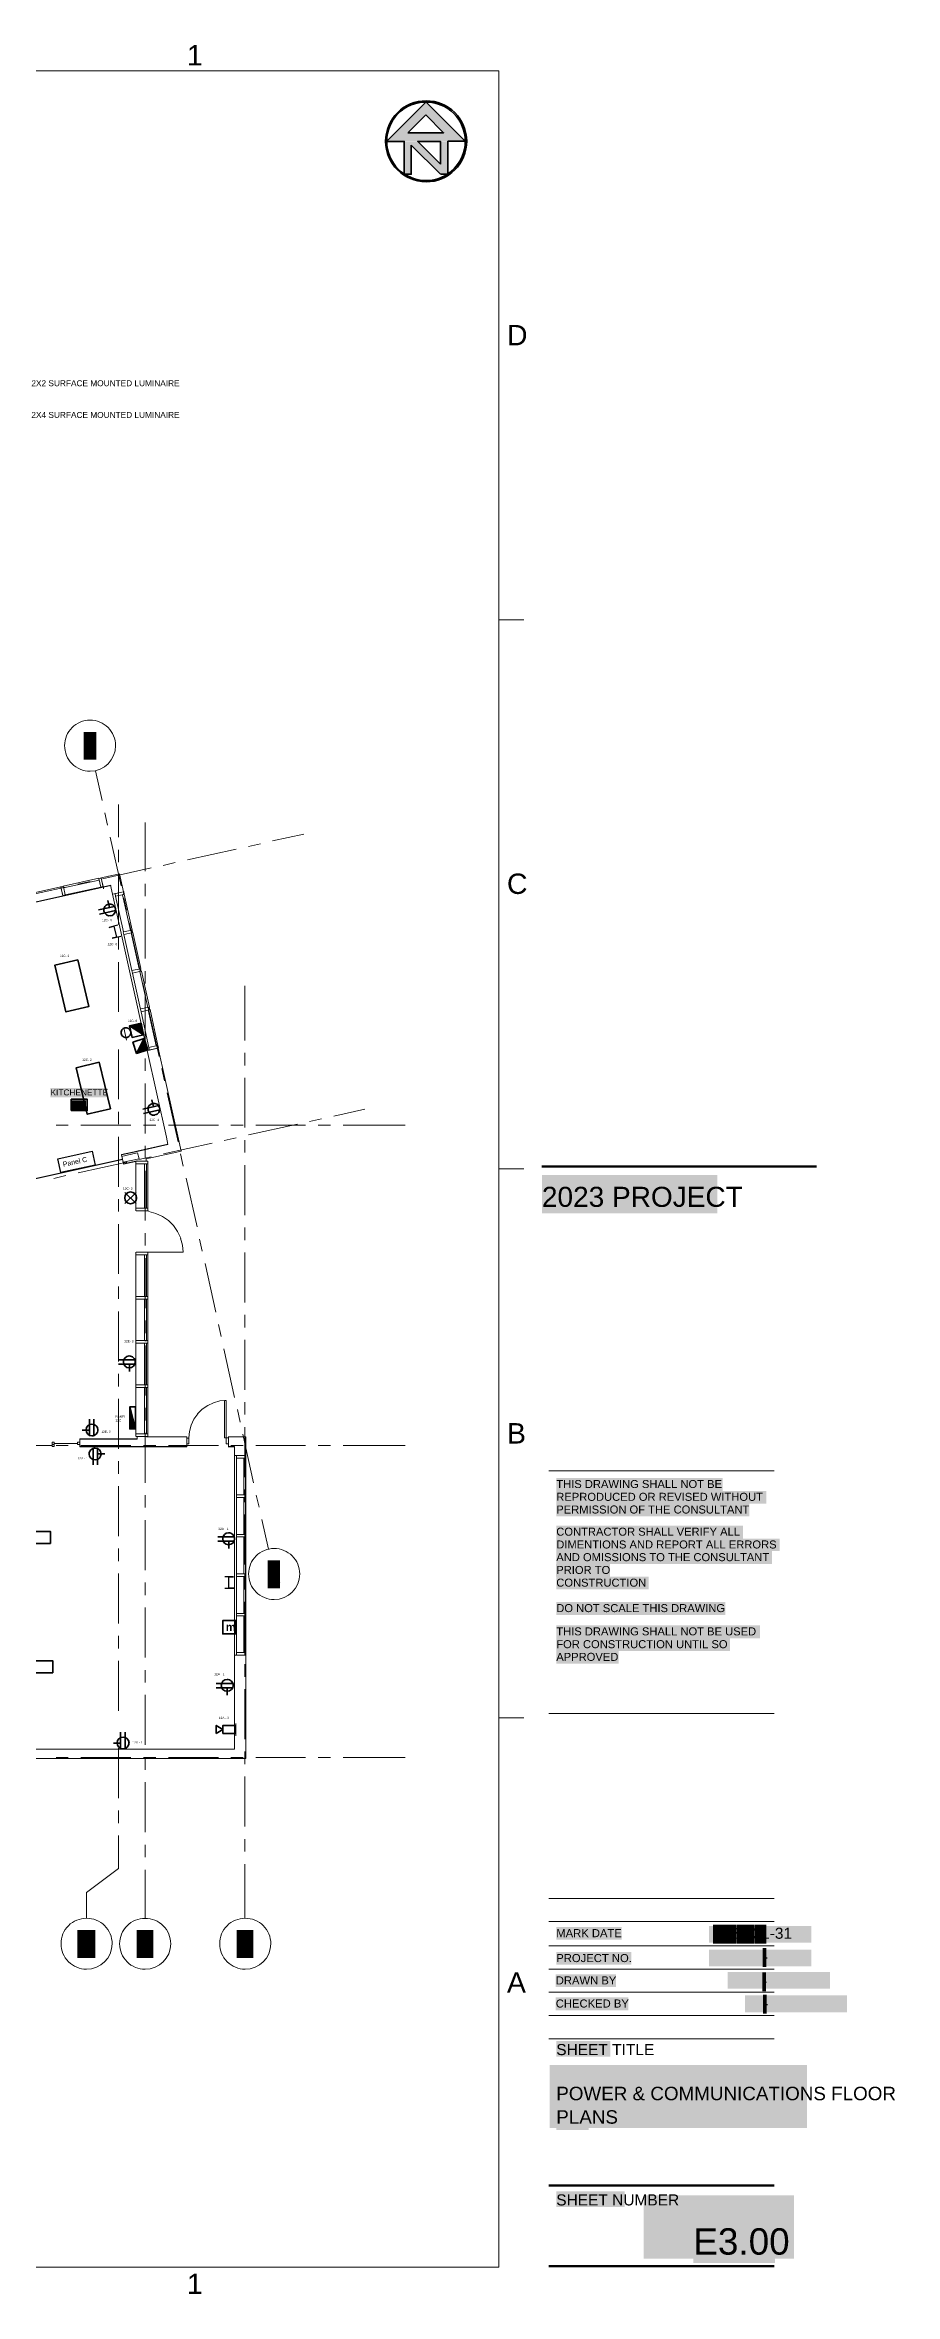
# Model space of a CAD drawing. Header units: inches. Extents: x 14.2 to 49.7, y 0.3 to 22.9.
# Drawn here: x 41.19 to 49.7, y 0.37 to 22.88 of the extents above; entities that cross this region are included whole.
import ezdxf

# ---------------------------------------------------------------- set-up
doc = ezdxf.new("R2010")
doc.units = ezdxf.units.IN
doc.header["$MEASUREMENT"] = 0
for name, color, linetype in [('PDF2_Geometry', 7, 'Continuous'), ('PDF2_Text', 7, 'Continuous'), ('PDF_Text', 7, 'Continuous')]:
    doc.layers.add(name, color=color, linetype=linetype)
for name, color, linetype, true_color in [('PDF2_Solid Fills', 7, 'Continuous', 0x7f7f7f), ('PDF_Geometry', 7, 'Continuous', 0x777777), ('PDF_Solid Fills', 7, 'Continuous', 0xffffff)]:
    doc.layers.add(name, color=color, linetype=linetype, true_color=true_color)
doc.styles.add('PDF Arial', font='arial.ttf')
doc.styles.add('PDF ArialRoundedMT Bold', font='arialbd.ttf')
doc.styles.add('PDF GillSansMT', font='arial.ttf')
doc.styles.add('PDF GillSansMTCondensed', font='arial.ttf')
doc.styles.get("Standard").update_dxf_attribs({"font": 'arial.ttf'})

msp = doc.modelspace()

# ---------------------------------------------------------------- hatches: boundary and pattern name
at = {"layer": 'PDF2_Solid Fills', "transparency": 33554559}
for points in [[(42.174, 12.976), (42.034, 13.063), (42.148, 13.09)], [(42.178, 12.936), (42.102, 12.789), (42.103, 12.788), (42.215, 12.824)], [(42.038, 9.25), (42.036, 9.03), (42.094, 9.03), (42.094, 9.035)]]:
    msp.add_hatch(color=256, dxfattribs=at).paths.add_polyline_path(points)
at = {"layer": 'PDF_Solid Fills', "true_color": 0x7f7f7f, "transparency": 33554559}
h = msp.add_hatch(color=8, dxfattribs=at)
h.paths.add_polyline_path([(45.39, 21.92), (45.392, 21.918), (45.392, 21.918), (45.392, 21.92)])
h.paths.add_polyline_path([(44.612, 21.918), (44.612, 21.92), (44.616, 21.921), (44.621, 21.923), (44.624, 21.925), (44.629, 21.926), (44.632, 21.928), (44.637, 21.93), (44.644, 21.933), (44.649, 21.935), (44.652, 21.936), (44.657, 21.938), (44.661, 21.94), (44.666, 21.941), (44.672, 21.945), (44.677, 21.946), (44.681, 21.948), (44.686, 21.95), (44.689, 21.951), (44.694, 21.953), (44.701, 21.956), (44.706, 21.958), (44.709, 21.96), (44.714, 21.961), (44.717, 21.963), (44.722, 21.965), (44.726, 21.966), (44.731, 21.968), (44.737, 21.971), (44.742, 21.973), (44.746, 21.975), (44.751, 21.976), (44.754, 21.978), (44.759, 21.98), (44.766, 21.983), (44.771, 21.985), (44.774, 21.986), (44.779, 21.988), (44.782, 21.99), (44.787, 21.991), (44.794, 21.995), (44.799, 21.996), (44.802, 21.998), (44.807, 22), (44.811, 22.001), (44.816, 22.003), (44.822, 22.006), (44.999, 22.183), (45.002, 22.183), (45.179, 22.006), (45.184, 22.005), (45.187, 22.003), (45.192, 22.001), (45.196, 22), (45.201, 21.998), (45.204, 21.996), (45.209, 21.995), (45.216, 21.991), (45.221, 21.99), (45.224, 21.988), (45.229, 21.986), (45.232, 21.985), (45.237, 21.983), (45.244, 21.98), (45.249, 21.978), (45.252, 21.976), (45.257, 21.975), (45.261, 21.973), (45.266, 21.971), (45.272, 21.968), (45.277, 21.966), (45.281, 21.965), (45.286, 21.963), (45.289, 21.961), (45.294, 21.96), (45.297, 21.958), (45.302, 21.956), (45.309, 21.953), (45.314, 21.951), (45.317, 21.95), (45.322, 21.948), (45.326, 21.946), (45.331, 21.945), (45.337, 21.941), (45.342, 21.94), (45.346, 21.938), (45.35, 21.936), (45.354, 21.935), (45.359, 21.933), (45.365, 21.93), (45.37, 21.928), (45.374, 21.926), (45.379, 21.925), (45.382, 21.923), (45.387, 21.921), (45.39, 21.92), (45.39, 21.921), (45.002, 22.31), (44.999, 22.31), (44.609, 21.92), (44.609, 21.919), (44.611, 21.918)])
for points in [[(44.612, 21.92), (44.609, 21.919), (44.609, 21.918), (44.646, 21.918), (45.394, 21.918), (45.394, 21.918), (45.387, 21.921), (45.382, 21.923), (45.379, 21.925), (45.374, 21.926), (45.37, 21.928), (45.365, 21.93), (45.359, 21.933), (45.354, 21.935), (45.35, 21.936), (45.346, 21.938), (45.342, 21.94), (45.337, 21.941), (45.331, 21.945), (45.326, 21.946), (45.322, 21.948), (45.317, 21.95), (45.314, 21.951), (45.309, 21.953), (45.302, 21.956), (45.297, 21.958), (45.294, 21.96), (45.289, 21.961), (45.286, 21.963), (45.281, 21.965), (45.277, 21.966), (45.272, 21.968), (45.266, 21.971), (45.261, 21.973), (45.257, 21.975), (45.252, 21.976), (45.249, 21.978), (45.244, 21.98), (45.237, 21.983), (45.232, 21.985), (45.229, 21.986), (45.224, 21.988), (45.221, 21.99), (45.216, 21.991), (45.209, 21.995), (45.204, 21.996), (45.201, 21.998), (45.196, 22), (45.192, 22.001), (45.187, 22.003), (45.184, 22.005), (44.819, 22.005), (44.816, 22.003), (44.811, 22.001), (44.807, 22), (44.802, 21.998), (44.799, 21.996), (44.794, 21.995), (44.787, 21.991), (44.782, 21.99), (44.779, 21.988), (44.774, 21.986), (44.771, 21.985), (44.766, 21.983), (44.759, 21.98), (44.754, 21.978), (44.751, 21.976), (44.746, 21.975), (44.742, 21.973), (44.737, 21.971), (44.731, 21.968), (44.726, 21.966), (44.722, 21.965), (44.717, 21.963), (44.714, 21.961), (44.709, 21.96), (44.706, 21.958), (44.701, 21.956), (44.694, 21.953), (44.689, 21.951), (44.686, 21.95), (44.681, 21.948), (44.677, 21.946), (44.672, 21.945), (44.666, 21.941), (44.661, 21.94), (44.657, 21.938), (44.652, 21.936), (44.649, 21.935), (44.644, 21.933), (44.637, 21.93), (44.632, 21.928), (44.629, 21.926), (44.624, 21.925), (44.621, 21.923), (44.616, 21.921)], [(44.921, 21.916), (44.787, 21.916), (44.787, 21.59), (44.854, 21.59), (44.854, 21.881), (44.856, 21.881), (45.147, 21.59), (45.217, 21.59), (45.217, 21.916), (45.147, 21.916), (45.146, 21.69), (45.146, 21.691)]]:
    msp.add_hatch(color=8, dxfattribs=at).paths.add_polyline_path(points)

# ---------------------------------------------------------------- linework, layer by layer
for points in [[(41.915, 14.072), (41.875, 14.062), (41.829, 14.05), (41.875, 14.062), (41.904, 13.952), (41.859, 13.94), (41.945, 13.963)], [(42.988, 7.434), (43.029, 7.434), (43.077, 7.434), (43.029, 7.434), (43.029, 7.548), (43.076, 7.548), (42.987, 7.548)]]:
    msp.add_lwpolyline(points)
msp.add_lwpolyline([(41.315, 11.733), (41.659, 11.809), (41.689, 11.671), (41.345, 11.596)], close=True)
at = {"layer": 'PDF2_Geometry', "lineweight": 35}
for points in [[(41.723, 14.225), (41.884, 14.26)], [(41.732, 14.183), (41.893, 14.217)], [(41.815, 14.32), (41.831, 14.248)], [(42.032, 13.063), (42.174, 12.974), (42.059, 12.948), (42.032, 13.063), (42.148, 13.09), (42.174, 12.974)], [(42.103, 12.788), (42.18, 12.936), (42.067, 12.9), (42.103, 12.788), (42.215, 12.824), (42.18, 12.936)], [(42.165, 12.23), (42.326, 12.265)], [(42.174, 12.188), (42.335, 12.222)], [(42.257, 12.325), (42.272, 12.253)], [(41.987, 11.286), (42.099, 11.396)], [(42.099, 11.286), (41.987, 11.396)], [(41.922, 9.72), (42.087, 9.72)], [(41.922, 9.676), (42.087, 9.676)], [(42.032, 9.603), (42.032, 9.676)], [(41.56, 9.018), (41.633, 9.018)], [(41.633, 9.128), (41.633, 8.963)], [(41.676, 9.128), (41.676, 8.963)], [(41.669, 8.67), (41.669, 8.835)], [(41.713, 8.67), (41.713, 8.835)], [(41.786, 8.78), (41.713, 8.78)], [(42.917, 7.949), (43.082, 7.949)], [(42.917, 7.905), (43.082, 7.905)], [(43.027, 7.832), (43.027, 7.905)], [(42.902, 6.482), (43.067, 6.482)], [(42.902, 6.438), (43.067, 6.438)], [(43.012, 6.365), (43.012, 6.438)], [(41.871, 5.885), (41.944, 5.885)], [(41.944, 5.995), (41.944, 5.83)], [(41.988, 5.995), (41.988, 5.83)]]:
    msp.add_lwpolyline(points, dxfattribs=at)
for points in [[(41.516, 13.726), (41.627, 13.259), (41.396, 13.204), (41.284, 13.671)], [(42.148, 13.09), (42.174, 12.974), (42.032, 13.063)], [(42.215, 12.824), (42.18, 12.936), (42.103, 12.788)], [(41.73, 12.701), (41.842, 12.234), (41.61, 12.179), (41.499, 12.645)], [(42.036, 9.03), (42.036, 9.25), (42.094, 9.25), (42.094, 9.03)], [(42.094, 9.03), (42.036, 9.25), (42.036, 9.03)], [(41.243, 7.882), (40.763, 7.882), (40.763, 8.002), (41.243, 8.002)], [(43.098, 6.978), (43.098, 7.11), (42.966, 7.11), (42.966, 6.978)], [(41.264, 6.589), (40.784, 6.589), (40.784, 6.709), (41.264, 6.709)], [(42.901, 5.981), (42.969, 6.021), (42.901, 6.061)], [(42.969, 5.981), (42.969, 6.061), (43.096, 6.061), (43.096, 5.981)]]:
    msp.add_lwpolyline(points, close=True, dxfattribs=at)
for centre, radius, start, end in [((41.834, 14.225), 0.0597, 281.8469, 12.3264), ((41.998, 12.997), 0.0484, 12.9391, 102.8569), ((42.276, 12.23), 0.0597, 281.8469, 12.3264), ((42.044, 11.343), 0.0597, 269.7603, 0.2397), ((42.03, 9.7), 0.0597, 359.7603, 90.2397), ((41.657, 9.02), 0.0597, 269.7603, 0.2397), ((41.689, 8.778), 0.0597, 89.7603, 180.2397), ((43.025, 7.929), 0.0597, 359.7603, 90.2397), ((43.011, 6.462), 0.0597, 359.7603, 90.2397), ((41.968, 5.886), 0.0597, 269.7603, 0.2397)]:
    msp.add_arc(centre, radius, start, end, dxfattribs=at)
for points in [[(41.822, 14.282), (41.789, 14.275), (41.77, 14.246), (41.777, 14.213)], [(41.777, 14.213), (41.784, 14.18), (41.814, 14.16), (41.846, 14.167)], [(41.892, 14.238), (41.885, 14.27), (41.854, 14.289), (41.822, 14.282)], [(41.987, 13.044), (41.961, 13.038), (41.943, 13.012), (41.949, 12.986)], [(41.949, 12.986), (41.955, 12.96), (41.983, 12.942), (42.009, 12.948)], [(42.009, 12.948), (42.035, 12.954), (42.051, 12.982), (42.045, 13.008)], [(42.264, 12.287), (42.231, 12.28), (42.212, 12.251), (42.219, 12.218)], [(42.219, 12.218), (42.226, 12.185), (42.256, 12.165), (42.288, 12.171)], [(42.334, 12.243), (42.327, 12.275), (42.296, 12.294), (42.264, 12.287)], [(41.986, 11.343), (41.986, 11.376), (42.011, 11.401), (42.044, 11.401)], [(42.044, 11.283), (42.011, 11.283), (41.986, 11.31), (41.986, 11.343)], [(42.044, 11.401), (42.077, 11.401), (42.104, 11.376), (42.104, 11.343)], [(41.972, 9.7), (41.972, 9.733), (41.997, 9.76), (42.03, 9.76)], [(42.03, 9.641), (41.997, 9.641), (41.972, 9.666), (41.972, 9.7)], [(42.09, 9.7), (42.09, 9.666), (42.063, 9.641), (42.03, 9.641)], [(41.598, 9.02), (41.598, 9.053), (41.623, 9.078), (41.656, 9.078)], [(41.656, 8.96), (41.623, 8.96), (41.598, 8.987), (41.598, 9.02)], [(41.656, 9.078), (41.69, 9.078), (41.716, 9.053), (41.716, 9.02)], [(41.689, 8.838), (41.723, 8.838), (41.748, 8.812), (41.748, 8.778)], [(41.689, 8.72), (41.656, 8.72), (41.629, 8.745), (41.629, 8.778)], [(41.748, 8.778), (41.748, 8.745), (41.723, 8.72), (41.689, 8.72)], [(42.967, 7.929), (42.967, 7.962), (42.992, 7.989), (43.025, 7.989)], [(43.025, 7.87), (42.992, 7.87), (42.967, 7.895), (42.967, 7.929)], [(43.085, 7.929), (43.085, 7.895), (43.058, 7.87), (43.025, 7.87)], [(42.952, 6.462), (42.952, 6.495), (42.977, 6.522), (43.011, 6.522)], [(43.011, 6.403), (42.977, 6.403), (42.952, 6.428), (42.952, 6.462)], [(43.071, 6.462), (43.071, 6.428), (43.044, 6.403), (43.011, 6.403)], [(41.909, 5.887), (41.909, 5.92), (41.934, 5.945), (41.968, 5.945)], [(41.968, 5.827), (41.934, 5.827), (41.909, 5.853), (41.909, 5.887)], [(41.968, 5.945), (42.001, 5.945), (42.028, 5.92), (42.028, 5.887)]]:
    msp.add_open_spline(points, degree=3, dxfattribs=at)
at = {"layer": 'PDF_Geometry', "color": 7, "lineweight": 9}
msp.add_lwpolyline([(45.731, 0.639), (14.502, 0.639), (45.731, 0.639), (45.731, 22.623), (14.502, 22.623), (45.731, 22.623)], close=True, dxfattribs=at)
at = {"layer": 'PDF_Geometry', "color": 7, "lineweight": 35}
msp.add_lwpolyline([(45.003, 22.323, 0.415231), (44.598, 21.918, 0.413591), (45.003, 21.513, 0.414321), (45.41, 21.918, 0.415958)], format="xyb", close=True, dxfattribs=at)
msp.add_lwpolyline([(44.609, 21.918, 0.414626), (45.003, 21.525, 0.413127), (45.396, 21.918, 0.41471), (45.002, 22.311), (44.609, 21.918, -0.416207), (45.003, 22.311), (45.396, 21.918), (45.22, 21.918)], format="xyb", dxfattribs=at)
for points in [[(44.822, 22.004), (45.179, 22.004), (45, 22.183)], [(45.002, 22.184), (44.824, 22.006)], [(44.608, 21.917), (44.785, 21.917), (44.785, 21.589)], [(44.784, 21.588), (44.854, 21.588), (44.854, 21.881)], [(44.854, 21.881), (45.147, 21.588)], [(45.15, 21.59), (45.22, 21.59), (45.22, 21.918)], [(41.447, 12.329), (41.61, 12.329), (41.61, 12.215), (41.447, 12.215)], [(41.448, 12.216), (41.448, 12.329)]]:
    msp.add_lwpolyline(points, dxfattribs=at)
msp.add_lwpolyline([(45.147, 21.688), (44.919, 21.917), (45.147, 21.917)], close=True, dxfattribs=at)
at = {"layer": 'PDF_Geometry', "color": 7, "lineweight": 9}
for points in [[(45.734, 17.128), (45.983, 17.128)], [(45.734, 11.633), (45.983, 11.633)], [(46.231, 8.609), (48.488, 8.609)], [(45.734, 6.136), (45.983, 6.136)], [(46.231, 6.18), (48.488, 6.18)], [(46.231, 4.329), (48.488, 4.329)], [(46.231, 4.097), (48.488, 4.097)], [(46.231, 3.854), (48.488, 3.854)], [(46.231, 3.622), (48.488, 3.622)], [(46.231, 3.39), (48.488, 3.39)], [(46.231, 3.159), (48.488, 3.159)], [(46.233, 2.924), (48.488, 2.924)]]:
    msp.add_lwpolyline(points, dxfattribs=at)
at = {"layer": 'PDF_Geometry', "lineweight": 9}
for points in [[(41.638, 16.124, 0.416799), (41.383, 15.869, 0.415452), (41.638, 15.612, 0.412883), (41.893, 15.869, 0.414227)], [(43.481, 7.832, 0.416658), (43.226, 7.577, 0.415315), (43.481, 7.321, 0.414084), (43.738, 7.577, 0.415408)], [(41.602, 4.131, 0.416782), (41.347, 3.876, 0.414331), (41.602, 3.621, 0.412791), (41.859, 3.876, 0.415241)], [(42.189, 4.13, 0.416707), (41.934, 3.875, 0.414243), (42.189, 3.62, 0.412789), (42.446, 3.875, 0.415251)], [(43.191, 4.131, 0.416711), (42.936, 3.876, 0.414283), (43.191, 3.621, 0.412927), (43.448, 3.876, 0.415352)]]:
    msp.add_lwpolyline(points, format="xyb", close=True, dxfattribs=at)
for points in [[(41.759, 15.318), (41.692, 15.616)], [(41.814, 15.074), (41.787, 15.197)], [(41.924, 14.952), (41.924, 15.28)], [(42.19, 14.611), (42.19, 15.099)], [(41.949, 14.466), (41.84, 14.952)], [(43.223, 14.86), (43.344, 14.887)], [(43.466, 14.915), (43.78, 14.983)], [(41.761, 14.536), (42.249, 14.644)], [(41.924, 14.702), (41.924, 14.827)], [(42.369, 14.67), (42.491, 14.698)], [(42.614, 14.726), (43.102, 14.834)], [(39.573, 13.966), (41.845, 14.471), (41.845, 14.47), (39.573, 13.965), (41.845, 14.47)], [(41.845, 14.468), (39.575, 13.965)], [(40.906, 14.345), (41.393, 14.453)], [(41.344, 14.452), (41.342, 14.453)], [(41.343, 14.454), (41.368, 14.459)], [(41.769, 14.458), (41.769, 14.453), (41.362, 14.363)], [(41.516, 14.482), (41.638, 14.508)], [(41.727, 14.54), (41.752, 14.545), (41.752, 14.543)], [(41.924, 14.077), (41.924, 14.577)], [(42.19, 14.361), (42.19, 14.486)], [(41.365, 14.365), (41.365, 14.37)], [(41.861, 14.382), (41.886, 14.387)], [(42.211, 12.818), (41.863, 14.383)], [(41.97, 14.405), (41.973, 14.407)], [(41.975, 14.408), (41.98, 14.381)], [(42.004, 14.221), (41.977, 14.342)], [(42.19, 13.737), (42.19, 14.236)], [(42.139, 13.611), (42.03, 14.099)], [(42.058, 14.022), (42.063, 13.997)], [(41.924, 13.827), (41.924, 13.952)], [(41.924, 13.203), (41.924, 13.702)], [(42.142, 13.637), (42.149, 13.612)], [(42.19, 13.487), (42.19, 13.612)], [(42.194, 13.367), (42.167, 13.489)], [(42.19, 12.862), (42.19, 13.362)], [(43.189, 12.918), (43.189, 13.463)], [(42.329, 12.757), (42.22, 13.246)], [(42.23, 13.251), (42.235, 13.226)], [(42.003, 12.922), (41.975, 13.043)], [(42.317, 12.868), (42.322, 12.843), (42.32, 12.841)], [(41.924, 12.329), (41.924, 12.828)], [(42.19, 12.612), (42.19, 12.737)], [(42.232, 12.821), (42.209, 12.816)], [(42.384, 12.514), (42.356, 12.636)], [(43.189, 12.668), (43.189, 12.793)], [(42.19, 11.987), (42.19, 12.487)], [(42.519, 11.904), (42.41, 12.392)], [(43.189, 12.045), (43.189, 12.543)], [(41.924, 12.079), (41.924, 12.204)], [(44.078, 12.16), (44.391, 12.23)], [(41.297, 12.07), (41.42, 12.07)], [(41.545, 12.07), (42.045, 12.07)], [(41.924, 11.454), (41.924, 11.954)], [(42.173, 12.071), (42.298, 12.071)], [(42.423, 12.071), (42.923, 12.071)], [(42.981, 11.917), (43.102, 11.943)], [(43.046, 12.07), (43.172, 12.07)], [(43.226, 11.972), (43.714, 12.081)], [(43.297, 12.07), (43.797, 12.07)], [(43.834, 12.107), (43.956, 12.133)], [(43.921, 12.071), (44.046, 12.071)], [(44.172, 12.071), (44.792, 12.071)], [(41.951, 11.772), (42.108, 11.807)], [(41.952, 11.772), (41.952, 11.774), (41.952, 11.776)], [(41.952, 11.774), (41.952, 11.774)], [(41.952, 11.774), (41.952, 11.774)], [(41.952, 11.774), (41.952, 11.774)], [(41.952, 11.774), (41.952, 11.774)], [(41.952, 11.774), (41.952, 11.774)], [(41.953, 11.776), (42.108, 11.809)], [(41.962, 11.727), (41.962, 11.727)], [(41.962, 11.727), (41.962, 11.727)], [(41.972, 11.682), (42.097, 11.711)], [(41.972, 11.679), (42.097, 11.707)], [(42.108, 11.71), (42.106, 11.71), (42.108, 11.712), (42.096, 11.71)], [(42.108, 11.712), (42.108, 11.711), (42.104, 11.711), (42.108, 11.711)], [(42.418, 11.879), (42.107, 11.809)], [(42.108, 11.808), (42.108, 11.808)], [(42.108, 11.808), (42.108, 11.808)], [(42.108, 11.808), (42.108, 11.808)], [(42.108, 11.808), (42.108, 11.808)], [(42.108, 11.808), (42.108, 11.808)], [(42.108, 11.808), (42.108, 11.808)], [(42.108, 11.808), (42.108, 11.808)], [(42.108, 11.808), (42.108, 11.808)], [(42.108, 11.711), (42.108, 11.711)], [(42.108, 11.711), (42.108, 11.711)], [(42.108, 11.711), (42.108, 11.711)], [(42.108, 11.711), (42.108, 11.711)], [(42.418, 11.877), (42.109, 11.809), (42.418, 11.877), (42.418, 11.875), (42.109, 11.807)], [(42.127, 11.727), (42.249, 11.753)], [(42.19, 11.737), (42.19, 11.862)], [(42.372, 11.782), (42.861, 11.891)], [(42.57, 11.66), (42.544, 11.782)], [(43.189, 11.795), (43.189, 11.92)], [(41.274, 11.537), (41.396, 11.565)], [(41.519, 11.592), (42.007, 11.701)], [(41.973, 11.679), (41.973, 11.681), (41.973, 11.683)], [(41.973, 11.681), (41.973, 11.681)], [(41.973, 11.681), (41.973, 11.681)], [(41.973, 11.681), (41.973, 11.681)], [(41.973, 11.681), (41.973, 11.681)], [(41.973, 11.681), (41.973, 11.681)], [(42.19, 11.114), (42.19, 11.612)], [(42.215, 11.239), (42.215, 11.684), (42.215, 11.239), (42.205, 11.239)], [(42.709, 11.051), (42.6, 11.539)], [(43.189, 11.17), (43.189, 11.67)], [(41.924, 11.204), (41.924, 11.329)], [(41.924, 10.58), (41.924, 11.079)], [(42.184, 11.238), (42.095, 11.238)], [(42.157, 11.213), (42.228, 11.208)], [(42.228, 11.207), (42.298, 11.187)], [(42.296, 11.187), (42.363, 11.157)], [(42.362, 11.157), (42.422, 11.115)], [(42.424, 11.116), (42.474, 11.064)], [(42.474, 11.064), (42.515, 11.004)], [(43.189, 10.92), (43.189, 11.045)], [(42.154, 10.797), (42.57, 10.797), (42.564, 10.868)], [(42.19, 10.864), (42.19, 10.989)], [(42.515, 11.004), (42.546, 10.939)], [(42.545, 10.938), (42.564, 10.868)], [(42.76, 10.807), (42.734, 10.928)], [(42.19, 10.239), (42.19, 10.739)], [(42.899, 10.197), (42.79, 10.686)], [(43.189, 10.295), (43.189, 10.795)], [(41.924, 10.33), (41.924, 10.455)], [(41.924, 9.705), (41.924, 10.205)], [(43.189, 10.045), (43.189, 10.17)], [(42.19, 9.989), (42.19, 10.114)], [(42.95, 9.953), (42.924, 10.075)], [(43.189, 9.422), (43.189, 9.92)], [(42.19, 9.364), (42.19, 9.864)], [(43.085, 9.343), (42.977, 9.83)], [(41.924, 9.455), (41.924, 9.58)], [(41.924, 8.83), (41.924, 9.33)], [(42.19, 9.114), (42.19, 9.239)], [(42.762, 9.227), (42.816, 9.264)], [(42.816, 9.264), (42.874, 9.292)], [(42.873, 9.292), (42.937, 9.309)], [(42.937, 9.309), (43.002, 9.314)], [(43.189, 9.172), (43.189, 9.297)], [(42.633, 9.004), (42.65, 9.067)], [(42.651, 9.067), (42.678, 9.127)], [(42.677, 9.127), (42.716, 9.181)], [(42.714, 9.18), (42.76, 9.227)], [(43.14, 9.098), (43.114, 9.222)], [(43.189, 8.547), (43.189, 9.047)], [(41.297, 8.863), (41.42, 8.863)], [(41.534, 8.927), (41.534, 8.928), (41.534, 8.93)], [(41.534, 8.93), (41.534, 8.93)], [(41.534, 8.93), (41.534, 8.93)], [(41.534, 8.928), (41.534, 8.928)], [(41.534, 8.928), (41.534, 8.928)], [(41.534, 8.928), (41.534, 8.928)], [(41.534, 8.85), (41.534, 8.852), (41.534, 8.853)], [(41.534, 8.852), (41.534, 8.852)], [(41.534, 8.852), (41.534, 8.852)], [(41.534, 8.852), (41.534, 8.852)], [(41.534, 8.852), (41.534, 8.852)], [(41.534, 8.852), (41.534, 8.852)], [(41.551, 8.931), (41.536, 8.931)], [(41.551, 8.929), (41.536, 8.929)], [(41.551, 8.928), (41.536, 8.928)], [(41.551, 8.854), (41.536, 8.854)], [(41.551, 8.853), (41.536, 8.853)], [(41.551, 8.851), (41.536, 8.851)], [(41.545, 8.863), (42.045, 8.863)], [(42.108, 8.93), (41.549, 8.93)], [(42.108, 8.927), (41.549, 8.927)], [(42.108, 8.854), (41.549, 8.854)], [(42.108, 8.85), (41.549, 8.85)], [(42.104, 8.95), (42.104, 8.953)], [(42.104, 8.95), (42.104, 8.95)], [(42.106, 8.954), (42.108, 8.954), (42.108, 8.95), (42.106, 8.95)], [(42.108, 8.954), (42.108, 8.951), (42.108, 8.954), (42.108, 8.951), (42.106, 8.951)], [(42.108, 8.951), (42.108, 8.951)], [(42.108, 8.951), (42.108, 8.951)], [(42.108, 8.951), (42.108, 8.951)], [(42.108, 8.951), (42.108, 8.951)], [(42.11, 8.854), (42.608, 8.854), (42.608, 8.853), (42.608, 8.851), (42.11, 8.851)], [(42.173, 8.864), (42.298, 8.864)], [(42.19, 8.491), (42.19, 8.991)], [(42.423, 8.864), (42.923, 8.864)], [(42.608, 8.853), (42.608, 8.853)], [(42.608, 8.853), (42.608, 8.853)], [(42.608, 8.853), (42.608, 8.853)], [(42.608, 8.853), (42.608, 8.853)], [(42.608, 8.853), (42.608, 8.853)], [(42.626, 8.939), (42.633, 9.004)], [(43.022, 8.853), (43.085, 8.853), (43.085, 8.852), (43.022, 8.852), (43.085, 8.852)], [(43.022, 8.85), (43.085, 8.85)], [(43.023, 8.85), (43.023, 8.852), (43.023, 8.854)], [(43.023, 8.852), (43.023, 8.852)], [(43.023, 8.852), (43.023, 8.852)], [(43.023, 8.852), (43.023, 8.852)], [(43.023, 8.852), (43.023, 8.852)], [(43.023, 8.852), (43.023, 8.852)], [(43.046, 8.864), (43.172, 8.864)], [(43.275, 8.49), (43.167, 8.977)], [(43.297, 8.864), (43.797, 8.864)], [(43.921, 8.864), (44.046, 8.864)], [(44.172, 8.864), (44.792, 8.864)], [(41.924, 8.58), (41.924, 8.705)], [(43.085, 6.763), (43.085, 8.762)], [(43.088, 8.762), (43.106, 8.762)], [(43.189, 8.762), (43.199, 8.762), (43.199, 6.764), (43.189, 6.764)], [(41.924, 7.957), (41.924, 8.455)], [(42.19, 8.241), (42.19, 8.366)], [(43.189, 8.297), (43.189, 8.422)], [(43.33, 8.245), (43.302, 8.367)], [(42.19, 7.616), (42.19, 8.116)], [(43.189, 7.672), (43.189, 8.172)], [(43.424, 7.825), (43.357, 8.123)], [(41.924, 7.707), (41.924, 7.832)], [(41.924, 7.082), (41.924, 7.582)], [(42.19, 7.366), (42.19, 7.491)], [(43.189, 7.422), (43.189, 7.547)], [(42.19, 6.741), (42.19, 7.241)], [(43.189, 6.798), (43.189, 7.297)], [(41.924, 6.832), (41.924, 6.957)], [(43.106, 6.764), (43.088, 6.764)], [(41.924, 6.207), (41.924, 6.707)], [(42.19, 6.492), (42.19, 6.616)], [(43.189, 6.548), (43.189, 6.673)], [(42.19, 5.867), (42.19, 6.367)], [(43.189, 5.924), (43.189, 6.423)], [(43.098, 5.957), (43.098, 6.082)], [(43.085, 5.825), (38.109, 5.825)], [(43.085, 5.823), (38.109, 5.823)], [(41.297, 5.74), (41.42, 5.74)], [(41.545, 5.74), (42.045, 5.74)], [(41.924, 5.334), (41.924, 5.832)], [(42.173, 5.741), (42.298, 5.741)], [(42.19, 5.617), (42.19, 5.742)], [(42.423, 5.741), (42.923, 5.741)], [(43.046, 5.74), (43.172, 5.74)], [(43.085, 5.823), (43.085, 5.823)], [(43.189, 5.674), (43.189, 5.799)], [(43.297, 5.74), (43.797, 5.74)], [(43.921, 5.741), (44.046, 5.741)], [(44.172, 5.741), (44.792, 5.741)], [(42.19, 4.992), (42.19, 5.492)], [(43.189, 5.049), (43.189, 5.549)], [(41.924, 5.084), (41.924, 5.209)], [(41.601, 4.389), (41.924, 4.63), (41.924, 4.959)], [(42.19, 4.742), (42.19, 4.867)], [(43.189, 4.799), (43.189, 4.924)], [(42.19, 4.131), (42.19, 4.617)], [(43.189, 4.13), (43.189, 4.674)], [(41.603, 4.389), (41.603, 4.131)]]:
    msp.add_lwpolyline(points, dxfattribs=at)
at = {"layer": 'PDF_Geometry', "lineweight": 18}
for points in [[(39.457, 14.034), (41.344, 14.454)], [(39.573, 13.966), (41.365, 14.365), (41.345, 14.455)], [(41.346, 14.453), (41.365, 14.37)], [(41.372, 14.458), (41.347, 14.453)], [(41.364, 14.369), (41.389, 14.374), (41.371, 14.457)], [(41.752, 14.543), (41.727, 14.538)], [(41.727, 14.538), (41.745, 14.453)], [(41.742, 14.452), (41.769, 14.458), (41.749, 14.542)], [(41.769, 14.453), (41.749, 14.543)], [(41.824, 14.561), (41.751, 14.544)], [(41.845, 14.471), (41.772, 14.455)], [(41.825, 14.561), (41.935, 14.586)], [(41.862, 14.382), (41.844, 14.471)], [(41.933, 14.585), (41.973, 14.407), (41.861, 14.382)], [(41.969, 14.405), (41.886, 14.387)], [(41.888, 14.388), (41.893, 14.363)], [(41.891, 14.362), (41.976, 14.38), (41.97, 14.405)], [(41.971, 14.004), (41.976, 13.979)], [(42.056, 14.022), (41.973, 14.004)], [(41.978, 13.979), (42.063, 13.998), (42.056, 14.023)], [(42.056, 13.617), (42.063, 13.592)], [(42.142, 13.636), (42.057, 13.617)], [(42.062, 13.592), (42.146, 13.61), (42.141, 13.635)], [(42.144, 13.232), (42.149, 13.206)], [(42.228, 13.251), (42.145, 13.233)], [(42.147, 13.205), (42.232, 13.225), (42.225, 13.25)], [(42.212, 12.818), (42.322, 12.843)], [(42.227, 12.846), (42.232, 12.821)], [(42.311, 12.867), (42.228, 12.847)], [(42.233, 12.822), (42.318, 12.84), (42.312, 12.867)], [(42.529, 11.9), (42.319, 12.842)], [(42.211, 12.818), (42.405, 11.951)], [(42.109, 11.807), (42.418, 11.875), (42.404, 11.95)], [(42.108, 11.807), (41.951, 11.772)], [(41.973, 11.683), (41.953, 11.773)], [(41.971, 11.682), (42.108, 11.712), (42.108, 11.71)], [(42.097, 11.711), (42.097, 11.684)], [(42.098, 11.684), (42.215, 11.684), (42.215, 11.711), (42.098, 11.711)], [(42.109, 11.711), (42.201, 11.711), (42.201, 11.732)], [(42.199, 11.732), (42.536, 11.807)], [(42.53, 11.9), (42.55, 11.81), (42.536, 11.807)], [(42.097, 11.239), (42.097, 11.212)], [(42.098, 11.213), (42.215, 11.213), (42.215, 11.239), (42.098, 11.239)], [(42.097, 10.797), (42.097, 10.771)], [(42.098, 10.771), (42.215, 10.771), (42.215, 10.798), (42.098, 10.798)], [(42.097, 10.354), (42.097, 10.327)], [(42.098, 10.328), (42.215, 10.328), (42.215, 10.354), (42.098, 10.354)], [(42.097, 9.912), (42.097, 9.886)], [(42.098, 9.886), (42.215, 9.886), (42.215, 9.913), (42.098, 9.913)], [(42.097, 9.471), (42.097, 9.444)], [(42.098, 9.444), (42.215, 9.444), (42.215, 9.471), (42.098, 9.471)], [(41.534, 8.853), (41.534, 8.897), (41.534, 8.927)], [(41.551, 8.928), (41.536, 8.928)], [(41.536, 8.854), (41.551, 8.854)], [(41.549, 8.927), (42.108, 8.927), (42.108, 8.95), (42.108, 8.954)], [(42.108, 8.854), (41.549, 8.854)], [(42.097, 8.981), (42.097, 8.954)], [(42.098, 8.954), (42.215, 8.954), (42.215, 8.981), (42.098, 8.981)], [(42.109, 8.954), (42.201, 8.954), (42.201, 8.951)], [(42.11, 8.854), (42.608, 8.854), (42.608, 8.881)], [(42.608, 8.898), (42.608, 8.951), (42.202, 8.951)], [(43.085, 8.95), (43.022, 8.95)], [(43.085, 8.762), (43.085, 8.853), (43.022, 8.853)], [(43.023, 8.95), (43.023, 8.897)], [(43.023, 8.854), (43.023, 8.88)], [(43.086, 8.95), (43.199, 8.95), (43.199, 8.897), (43.199, 8.762), (43.086, 8.762)], [(43.086, 6.764), (43.199, 6.764), (43.199, 5.824), (43.199, 5.73), (38.109, 5.73)], [(38.109, 5.823), (43.085, 5.823), (43.085, 6.763)]]:
    msp.add_lwpolyline(points, dxfattribs=at)
at = {"layer": 'PDF_Geometry', "lineweight": 13}
for points in [[(41.724, 14.542), (41.369, 14.462)], [(41.369, 14.462), (41.372, 14.445)], [(41.371, 14.445), (41.728, 14.523), (41.723, 14.542)], [(41.962, 14.376), (42.042, 14.018)], [(41.983, 14.383), (41.965, 14.378)], [(42.042, 14.018), (42.059, 14.023), (41.981, 14.382)], [(42.066, 13.998), (42.048, 13.993)], [(42.048, 13.994), (42.128, 13.634)], [(42.127, 13.633), (42.146, 13.637), (42.066, 13.998)], [(42.135, 13.609), (42.215, 13.247)], [(42.152, 13.612), (42.136, 13.609)], [(42.215, 13.247), (42.232, 13.251), (42.152, 13.612)], [(42.239, 13.226), (42.22, 13.222)], [(42.221, 13.223), (42.301, 12.864)], [(42.302, 12.864), (42.318, 12.868), (42.24, 13.226)], [(42.111, 11.792), (41.954, 11.757)], [(41.956, 11.758), (41.969, 11.698)], [(41.962, 11.727), (41.962, 11.727)], [(41.97, 11.698), (42.128, 11.733), (42.113, 11.793)], [(42.184, 11.238), (42.184, 11.258), (42.184, 11.683)], [(42.186, 11.684), (42.204, 11.684), (42.204, 11.262), (42.204, 11.239), (42.186, 11.239)], [(42.184, 10.77), (42.184, 10.353)], [(42.186, 10.354), (42.204, 10.354), (42.204, 10.771), (42.186, 10.771)], [(42.184, 10.327), (42.184, 9.912)], [(42.186, 9.912), (42.204, 9.912), (42.204, 10.327), (42.186, 10.327)], [(42.184, 9.885), (42.184, 9.47)], [(42.186, 9.471), (42.204, 9.471), (42.204, 9.886), (42.186, 9.886)], [(42.184, 9.443), (42.184, 8.98)], [(42.186, 8.981), (42.204, 8.981), (42.204, 9.444), (42.186, 9.444)], [(43.002, 8.939), (43.002, 9.314), (42.984, 9.314)], [(42.985, 9.314), (42.985, 8.939)], [(41.023, 8.864), (41.258, 8.864)], [(41.258, 8.854), (41.279, 8.854), (41.279, 8.874), (41.258, 8.874), (41.279, 8.874), (41.279, 8.895), (41.258, 8.895)], [(41.258, 8.854), (41.258, 8.874), (41.258, 8.895)], [(41.278, 8.884), (41.513, 8.884)], [(41.513, 8.873), (41.534, 8.873), (41.534, 8.895), (41.513, 8.895)], [(41.513, 8.874), (41.513, 8.895)], [(42.606, 8.88), (42.626, 8.88), (42.626, 8.938), (42.606, 8.938)], [(42.608, 8.939), (42.608, 8.881)], [(42.984, 8.939), (43.002, 8.939), (43.002, 8.881)], [(43.001, 8.88), (43.023, 8.88), (43.023, 8.939), (43.001, 8.939)]]:
    msp.add_lwpolyline(points, dxfattribs=at)
at = {"layer": 'PDF_Geometry', "lineweight": 9}
for points in [[(41.745, 14.453), (41.39, 14.375)], [(41.893, 14.363), (41.973, 14.004)], [(41.976, 13.978), (42.056, 13.617)], [(42.062, 13.591), (42.142, 13.232)], [(42.148, 13.205), (42.228, 12.847)], [(40.986, 11.512), (41.962, 11.729)], [(40.987, 11.509), (41.962, 11.726)], [(41.951, 11.773), (42.108, 11.808)], [(41.962, 11.729), (41.962, 11.726)], [(41.972, 11.681), (42.097, 11.709)], [(42.108, 11.808), (42.106, 11.808)], [(42.097, 11.684), (42.097, 11.239)], [(42.097, 10.771), (42.097, 10.341)], [(42.215, 10.771), (42.215, 10.341)], [(42.097, 10.341), (42.097, 9.899)], [(42.215, 10.341), (42.215, 9.899)], [(42.097, 9.899), (42.097, 9.457)], [(42.215, 9.899), (42.215, 9.458)], [(42.097, 9.457), (42.097, 8.981)], [(42.215, 9.458), (42.215, 8.981)], [(41.536, 8.929), (41.551, 8.929)], [(41.536, 8.853), (41.551, 8.853)], [(41.549, 8.929), (42.108, 8.929)], [(41.549, 8.852), (42.108, 8.852)], [(42.608, 8.853), (42.11, 8.853)], [(43.106, 8.737), (43.106, 8.369)], [(43.106, 8.737), (43.106, 8.369)], [(43.106, 8.344), (43.106, 7.974)], [(43.106, 8.344), (43.106, 7.974)], [(43.106, 7.949), (43.106, 7.579)], [(43.106, 7.949), (43.106, 7.579)], [(43.106, 7.552), (43.106, 7.182)], [(43.106, 7.552), (43.106, 7.182)], [(43.106, 7.157), (43.106, 6.791)], [(43.106, 7.157), (43.106, 6.791)], [(38.109, 5.823), (43.085, 5.823)]]:
    msp.add_lwpolyline(points, close=True, dxfattribs=at)
at = {"layer": 'PDF_Geometry', "color": 253, "lineweight": 9, "true_color": 0xababab}
msp.add_lwpolyline([(41.771, 14.452), (41.772, 14.437)], dxfattribs=at)
at = {"layer": 'PDF_Geometry', "color": 7, "lineweight": 9, "true_color": 0xfefefe}
for points in [[(41.866, 11.704), (41.866, 11.707)], [(41.9, 11.712), (41.899, 11.715)], [(41.938, 11.721), (41.938, 11.724)], [(41.189, 11.553), (41.187, 11.557)], [(41.227, 11.563), (41.227, 11.566)], [(41.261, 11.571), (41.261, 11.573)], [(41.296, 11.577), (41.294, 11.58)], [(41.33, 11.585), (41.33, 11.588)], [(41.368, 11.594), (41.367, 11.597)], [(41.403, 11.602), (41.401, 11.604)], [(41.437, 11.608), (41.437, 11.612)], [(41.475, 11.617), (41.474, 11.621)], [(41.51, 11.625), (41.508, 11.629)], [(41.545, 11.634), (41.545, 11.635)], [(41.583, 11.641), (41.581, 11.644)], [(41.617, 11.649), (41.615, 11.652)], [(41.652, 11.657), (41.652, 11.66)], [(41.69, 11.664), (41.688, 11.668)], [(41.724, 11.672), (41.722, 11.676)], [(41.759, 11.681), (41.759, 11.684)], [(41.797, 11.689), (41.795, 11.693)], [(41.831, 11.696), (41.831, 11.699)]]:
    msp.add_lwpolyline(points, dxfattribs=at)
at = {"layer": 'PDF_Geometry', "color": 7, "lineweight": 70}
for points in [[(46.164, 11.655), (48.913, 11.655)], [(46.233, 1.457), (48.488, 1.457)], [(46.233, 0.647), (48.488, 0.647)]]:
    msp.add_lwpolyline(points, dxfattribs=at)
at = {"layer": 'PDF_Geometry', "lineweight": 18}
for points in [[(43.189, 8.762), (43.189, 8.737), (43.104, 8.737), (43.189, 8.737), (43.189, 8.762), (43.104, 8.762)], [(43.106, 8.737), (43.106, 8.762)], [(43.189, 8.343), (43.189, 8.368), (43.104, 8.368), (43.189, 8.368), (43.189, 8.343), (43.104, 8.343)], [(43.106, 8.369), (43.106, 8.344)], [(43.189, 7.948), (43.189, 7.973), (43.104, 7.973), (43.189, 7.973), (43.189, 7.948), (43.104, 7.948)], [(43.106, 7.974), (43.106, 7.949)], [(43.189, 7.552), (43.189, 7.578), (43.104, 7.578), (43.189, 7.578), (43.189, 7.552), (43.104, 7.552)], [(43.106, 7.579), (43.106, 7.552)], [(43.189, 7.157), (43.189, 7.182), (43.104, 7.182), (43.189, 7.182), (43.189, 7.157), (43.104, 7.157)], [(43.106, 7.182), (43.106, 7.157)], [(43.189, 6.763), (43.189, 6.79), (43.104, 6.79), (43.189, 6.79), (43.189, 6.763), (43.104, 6.763)], [(43.106, 6.791), (43.106, 6.764)]]:
    msp.add_lwpolyline(points, close=True, dxfattribs=at)
at = {"layer": 'PDF_Geometry', "lineweight": 13}
for points in [[(43.196, 8.368), (43.196, 8.737), (43.177, 8.737), (43.196, 8.737), (43.196, 8.368), (43.177, 8.368)], [(43.178, 8.737), (43.178, 8.369)], [(43.196, 7.974), (43.196, 8.343), (43.177, 8.343), (43.196, 8.343), (43.196, 7.974), (43.177, 7.974)], [(43.178, 8.344), (43.178, 7.974)], [(43.196, 7.579), (43.196, 7.949), (43.177, 7.949), (43.196, 7.949), (43.196, 7.579), (43.177, 7.579)], [(43.178, 7.949), (43.178, 7.579)], [(43.196, 7.182), (43.196, 7.552), (43.177, 7.552), (43.196, 7.552), (43.196, 7.182), (43.177, 7.182)], [(43.178, 7.552), (43.178, 7.182)], [(43.196, 6.79), (43.196, 7.157), (43.177, 7.157), (43.196, 7.157), (43.196, 6.79), (43.177, 6.79)], [(43.178, 7.157), (43.178, 6.79)]]:
    msp.add_lwpolyline(points, close=True, dxfattribs=at)
at = {"layer": 'PDF_Solid Fills', "lineweight": 9, "transparency": 33554559}
for points in [[(41.575, 16.006), (41.7, 16.006), (41.575, 15.728), (41.7, 15.728)], [(46.163, 11.57), (47.921, 11.57), (46.163, 11.187), (47.921, 11.187)], [(46.307, 8.537), (47.973, 8.537), (46.307, 8.409), (47.973, 8.409)], [(46.307, 8.409), (48.412, 8.409), (46.307, 8.282), (48.412, 8.282)], [(46.308, 8.282), (48.239, 8.282), (46.308, 8.154), (48.239, 8.154)], [(46.307, 8.061), (48.177, 8.061), (46.307, 7.932), (48.177, 7.932)], [(46.308, 7.932), (48.543, 7.932), (46.308, 7.806), (48.543, 7.806)], [(43.416, 7.714), (43.541, 7.714), (43.416, 7.435), (43.541, 7.435)], [(46.305, 7.677), (46.844, 7.677), (46.305, 7.55), (46.844, 7.55)], [(46.307, 7.806), (48.467, 7.806), (46.307, 7.677), (48.467, 7.677)], [(46.306, 7.55), (47.234, 7.55), (46.306, 7.422), (47.234, 7.422)], [(46.307, 7.296), (48.001, 7.296), (46.307, 7.167), (48.001, 7.167)], [(46.306, 7.062), (48.346, 7.062), (46.306, 6.934), (48.346, 6.934)], [(46.306, 6.934), (48.046, 6.934), (46.306, 6.807), (48.046, 6.807)], [(46.308, 6.807), (46.933, 6.807), (46.308, 6.679), (46.933, 6.679)], [(47.878, 4.067), (48.108, 4.067), (47.878, 3.877), (48.108, 3.877)], [(48.109, 4.067), (48.146, 4.067), (48.109, 3.877), (48.146, 3.877)], [(48.147, 4.067), (48.26, 4.067), (48.147, 3.877), (48.26, 3.877)], [(48.258, 4.067), (48.294, 4.067), (48.258, 3.877), (48.294, 3.877)], [(48.297, 4.067), (48.412, 4.067), (48.297, 3.877), (48.412, 3.877)], [(41.51, 4.012), (41.69, 4.012), (41.51, 3.734), (41.69, 3.734)], [(42.105, 4.012), (42.27, 4.012), (42.105, 3.734), (42.27, 3.734)], [(43.107, 4.012), (43.272, 4.012), (43.107, 3.734), (43.272, 3.734)], [(46.308, 4.044), (46.961, 4.044), (46.308, 3.916), (46.961, 3.916)], [(48.375, 3.832), (48.412, 3.832), (48.375, 3.642), (48.412, 3.642)], [(46.306, 3.794), (47.058, 3.794), (46.306, 3.665), (47.058, 3.665)], [(46.301, 3.57), (46.906, 3.57), (46.301, 3.442), (46.906, 3.442)], [(48.372, 3.591), (48.408, 3.591), (48.372, 3.401), (48.408, 3.401)], [(46.302, 3.339), (47.03, 3.339), (46.302, 3.21), (47.03, 3.21)], [(48.379, 3.365), (48.415, 3.365), (48.379, 3.175), (48.415, 3.175)], [(46.306, 2.902), (46.85, 2.902), (46.306, 2.745), (46.85, 2.745)], [(46.308, 2.481), (48.26, 2.481), (46.308, 2.246), (48.26, 2.246)], [(46.308, 2.246), (46.633, 2.246), (46.308, 2.012), (46.633, 2.012)], [(46.306, 1.397), (46.992, 1.397), (46.306, 1.24), (46.992, 1.24)], [(47.68, 1.184), (48.498, 1.184), (47.68, 0.679), (48.498, 0.679)]]:
    msp.add_solid(points, dxfattribs=at)
at = {"layer": 'PDF_Solid Fills', "lineweight": 35, "transparency": 33554559}
for points in [[(41.241, 12.443), (41.81, 12.443), (41.241, 12.35), (41.81, 12.35)], [(41.456, 12.319), (41.596, 12.319), (41.456, 12.225), (41.596, 12.225)]]:
    msp.add_solid(points, dxfattribs=at)
at = {"layer": 'PDF_Solid Fills', "lineweight": 0, "transparency": 33554559}
for points in [[(47.837, 3.886), (48.86, 3.886), (47.837, 4.055), (48.86, 4.055)], [(47.837, 3.649), (48.86, 3.649), (47.837, 3.817), (48.86, 3.817)], [(48.025, 3.425), (49.047, 3.425), (48.025, 3.594), (49.047, 3.594)], [(48.196, 3.19), (49.219, 3.19), (48.196, 3.359), (49.219, 3.359)], [(46.241, 2.03), (48.819, 2.03), (46.241, 2.663), (48.819, 2.663)], [(47.183, 0.724), (48.689, 0.724), (47.183, 1.356), (48.689, 1.356)]]:
    msp.add_solid(points, dxfattribs=at)

# ---------------------------------------------------------------- texts
at = {"insert": (41.36, 11.701), "char_height": 0.05, "attachment_point": 1, "rotation": 12.385}
msp.add_mtext_dynamic_manual_height_columns('Panel C', width=0.35162, gutter_width=1, heights=[0], dxfattribs=at)
at = {"layer": 'PDF2_Text', "insert": (42.997, 7.047), "char_height": 0.0805, "attachment_point": 4, "style": 'PDF ArialRoundedMT Bold'}
msp.add_mtext('m', dxfattribs=at)
at = {"layer": 'PDF_Text', "attachment_point": 4}
for s, insert, char_height, style in [('1', (42.608, 22.78), 0.204, 'PDF GillSansMTCondensed'), ('D', (45.813, 19.978), 0.204, 'PDF GillSansMTCondensed'), ('2X2 SURFACE MOUNTED LUMINAIRE', (41.05, 19.496), 0.05939, 'PDF Arial'), ('2X4 SURFACE MOUNTED LUMINAIRE', (41.05, 19.179), 0.05939, 'PDF Arial'), ('C', (45.813, 14.485), 0.204, 'PDF GillSansMTCondensed'), ('12C- 4', (41.758, 14.122), 0.0228, 'PDF Arial'), ('12C- 2', (41.334, 13.764), 0.0228, 'PDF Arial'), ('12C- 6', (41.813, 13.882), 0.0228, 'PDF Arial'), ('12C- 6', (42.015, 13.113), 0.0228, 'PDF Arial'), ('12C- 2', (41.559, 12.724), 0.0228, 'PDF Arial'), ('KITCHENETTE', (41.242, 12.397), 0.05939, 'PDF Arial'), ('108', (41.457, 12.272), 0.0594, 'PDF Arial'), ('12C- 4', (42.233, 12.124), 0.0228, 'PDF Arial'), ('12C- 2', (41.968, 11.435), 0.0228, 'PDF Arial'), ('2023 PROJECT', (46.163, 11.351), 0.2009, 'PDF GillSansMT'), ('12E- 3', (41.979, 9.907), 0.0228, 'PDF Arial'), ('12E- 3', (41.75, 9), 0.0228, 'PDF Arial'), ('PANEL\\P12C', (41.892, 9.133), 0.0228, 'PDF Arial'), ('B', (45.813, 8.985), 0.204, 'PDF GillSansMTCondensed'), ('12A - 1', (41.513, 8.735), 0.0228, 'PDF Arial'), ('THIS DRAWING SHALL NOT BE', (46.307, 8.477), 0.0801, 'PDF Arial'), ('REPRODUCED OR REVISED WITHOUT', (46.307, 8.349), 0.0801, 'PDF Arial'), ('PERMISSION OF THE CONSULTANT', (46.307, 8.222), 0.0801, 'PDF Arial'), ('12A - 1', (42.921, 8.03), 0.0228, 'PDF Arial'), ('CONTRACTOR SHALL VERIFY ALL', (46.307, 8), 0.08009, 'PDF Arial'), ('DIMENTIONS AND REPORT ALL ERRORS', (46.307, 7.872), 0.08009, 'PDF Arial'), ('AND OMISSIONS TO THE CONSULTANT', (46.307, 7.745), 0.08009, 'PDF Arial'), ('PRIOR TO', (46.307, 7.617), 0.0801, 'PDF Arial'), ('CONSTRUCTION', (46.307, 7.49), 0.08009, 'PDF Arial'), ('DO NOT SCALE THIS DRAWING', (46.307, 7.235), 0.08009, 'PDF Arial'), ('THIS DRAWING SHALL NOT BE USED', (46.307, 7.002), 0.0801, 'PDF Arial'), ('APPROVED', (46.307, 6.747), 0.0801, 'PDF Arial'), ('FOR CONSTRUCTION UNTIL SO', (46.307, 6.874), 0.0801, 'PDF Arial'), ('12A - 1', (42.881, 6.575), 0.0228, 'PDF Arial'), ('12A - 3', (42.927, 6.136), 0.0228, 'PDF Arial'), ('12A - 1', (42.062, 5.892), 0.0228, 'PDF Arial'), ('MARK DATE', (46.307, 3.982), 0.0806, 'PDF Arial'), ('2023-01-31', (47.878, 3.98), 0.1106, 'PDF GillSansMTCondensed'), ('PROJECT NO.', (46.307, 3.732), 0.08064, 'PDF Arial'), ('-', (48.375, 3.745), 0.111, 'PDF GillSansMTCondensed'), ('A', (45.813, 3.488), 0.204, 'PDF GillSansMTCondensed'), ('DRAWN BY', (46.302, 3.509), 0.0806, 'PDF Arial'), ('-', (48.37, 3.504), 0.111, 'PDF GillSansMTCondensed'), ('CHECKED BY', (46.302, 3.277), 0.0806, 'PDF Arial'), ('-', (48.378, 3.279), 0.111, 'PDF GillSansMTCondensed'), ('SHEET TITLE', (46.307, 2.816), 0.11092, 'PDF GillSansMTCondensed'), ('POWER & COMMUNICATIONS FLOOR', (46.307, 2.376), 0.13488, 'PDF GillSansMTCondensed'), ('PLANS', (46.307, 2.141), 0.1349, 'PDF GillSansMTCondensed'), ('SHEET NUMBER', (46.307, 1.311), 0.11092, 'PDF GillSansMTCondensed'), ('E3.00', (47.68, 0.894), 0.2642, 'PDF GillSansMT'), ('1', (42.608, 0.472), 0.204, 'PDF GillSansMTCondensed')]:
    msp.add_mtext(s, dxfattribs=dict(at, insert=insert, char_height=char_height, style=style))
at = {"layer": 'PDF_Text', "color": 8, "true_color": 0x777777, "char_height": 0.179, "attachment_point": 4, "style": 'PDF Arial'}
for s, insert in [('k', (41.573, 15.869)), ('k', (43.417, 7.578)), ('C', (41.51, 3.876)), ('B', (42.105, 3.876)), ('A', (43.105, 3.876))]:
    msp.add_mtext(s, dxfattribs=dict(at, insert=insert))

doc.saveas('drawing.dxf')
